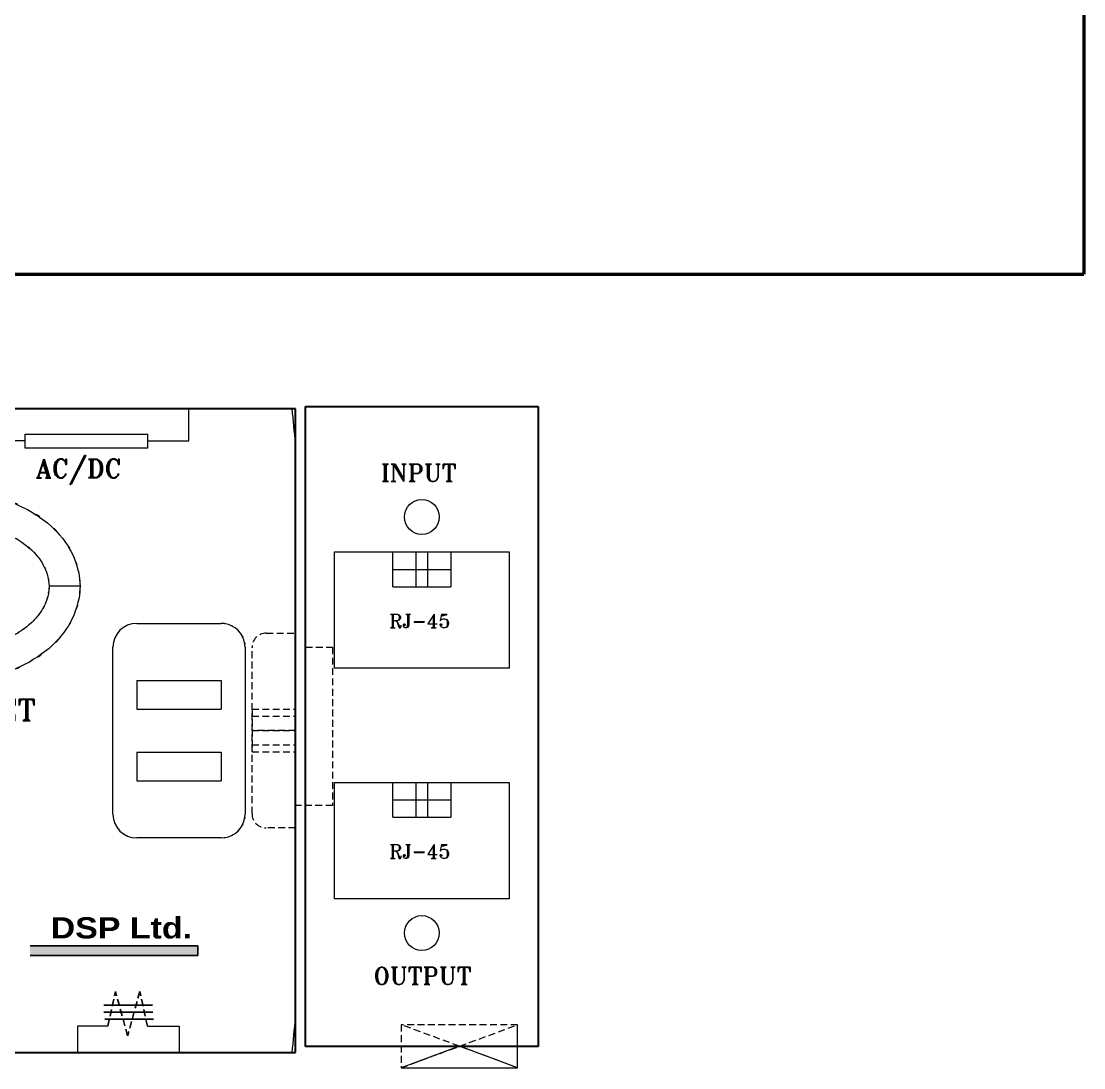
# Model space of a CAD drawing. Header units: millimetres. Extents: x 107 to 2900, y 85 to 3996.
# Drawn here: x 2081.64 to 2120.09, y 2872.16 to 2910.02 of the extents above; entities that cross this region are included whole.
import ezdxf

# ---------------------------------------------------------------- set-up
doc = ezdxf.new("R2010")
doc.units = ezdxf.units.MM
doc.linetypes.add('DASHED2', pattern=[0.375, 0.25, -0.125])
doc.layers.add('70', color=7, linetype='Continuous')
doc.styles.get("Standard").update_dxf_attribs({"font": 'BareunDotumPro1.ttf'})
doc.styles.add('STYLE2', font='romant.shx')

msp = doc.modelspace()

# ---------------------------------------------------------------- hatches: boundary and pattern name
msp.add_hatch(color=5).paths.add_polyline_path([(2081.958, 2876.218), (2081.958, 2876.563), (2088.026, 2876.563), (2088.026, 2876.218)])

# ---------------------------------------------------------------- linework, layer by layer
at = {"color": 7, "lineweight": 30}
for p, q in [((2091.562, 2895.997), (2012.227, 2895.997)), ((2091.562, 2872.711), (2091.562, 2895.997)), ((2012.227, 2872.711), (2091.562, 2872.711))]:
    msp.add_line(p, q, dxfattribs=at)
at = {"color": 7, "lineweight": 15}
msp.add_line((2083.763, 2889.578), (2082.643, 2889.578), dxfattribs=at)
at = {"color": 7, "lineweight": 0}
for p, q in [((2085.814, 2888.237), (2088.877, 2888.237)), ((2084.955, 2881.329), (2084.955, 2887.379)), ((2089.736, 2887.379), (2089.736, 2881.329)), ((2085.814, 2886.164), (2088.877, 2886.164)), ((2085.814, 2885.127), (2088.877, 2885.127)), ((2085.814, 2883.572), (2088.877, 2883.572)), ((2085.814, 2882.535), (2088.877, 2882.535)), ((2088.877, 2880.471), (2085.814, 2880.471))]:
    msp.add_line(p, q, dxfattribs=at)
at = {"color": 5}
for p, q in [((2081.958, 2876.563), (2088.026, 2876.563)), ((2088.026, 2876.563), (2088.026, 2876.218)), ((2088.026, 2876.218), (2081.958, 2876.218))]:
    msp.add_line(p, q, dxfattribs=at)
at = {"color": 7, "linetype": 'DASHED2'}
for p, q in [((2084.77, 2873.658), (2085.047, 2874.912)), ((2085.487, 2873.312), (2085.047, 2874.912)), ((2085.928, 2874.912), (2085.487, 2873.312)), ((2086.204, 2873.658), (2085.928, 2874.912))]:
    msp.add_line(p, q, dxfattribs=at)
at = {"color": 7}
for p, q in [((2085.504, 2874.42), (2084.624, 2874.42)), ((2086.385, 2874.42), (2085.504, 2874.42)), ((2085.512, 2874.169), (2084.631, 2874.169)), ((2085.537, 2873.919), (2084.656, 2873.919)), ((2086.393, 2874.169), (2085.512, 2874.169)), ((2086.418, 2873.919), (2085.537, 2873.919))]:
    msp.add_line(p, q, dxfattribs=at)
at = {"color": 7, "lineweight": 15}
for points, knots in [([(2091.443, 2895.997), (2091.443, 2895.994), (2091.441, 2895.992), (2091.438, 2895.992), (2091.436, 2895.992), (2091.434, 2895.994), (2091.434, 2895.997), (2091.434, 2895.999), (2091.436, 2896.002), (2091.438, 2896.002), (2091.441, 2896.002), (2091.443, 2895.999), (2091.443, 2895.997)], [0, 0, 0, 0, 1, 1, 1, 2, 2, 2, 3, 3, 3, 4, 4, 4, 4]), ([(2073.762, 2889.578), (2073.799, 2890.215), (2073.73, 2889.368), (2073.796, 2890.002), (2074.043, 2890.963), (2073.671, 2889.695), (2073.982, 2890.636), (2074.492, 2891.585), (2073.772, 2890.344), (2074.343, 2891.256), (2075.124, 2892.137), (2074.048, 2890.996), (2074.881, 2891.827), (2075.925, 2892.594), (2074.506, 2891.61), (2075.591, 2892.319), (2076.887, 2892.938), (2075.139, 2892.155), (2076.465, 2892.711), (2078.009, 2893.147), (2075.937, 2892.612), (2077.5, 2892.978), (2079.298, 2893.181), (2076.895, 2892.965), (2078.701, 2893.086), (2080.531, 2892.992), (2078.096, 2893.174), (2079.919, 2892.996), (2081.507, 2892.649), (2079.402, 2893.159), (2080.972, 2892.741), (2082.321, 2892.2), (2080.542, 2892.964), (2081.862, 2892.359), (2082.972, 2891.66), (2081.519, 2892.631), (2082.589, 2891.874), (2083.446, 2891.05), (2082.338, 2892.181), (2083.143, 2891.308), (2083.737, 2890.4), (2082.986, 2891.635), (2083.518, 2890.69), (2083.849, 2889.754), (2083.451, 2891.015), (2083.718, 2890.059), (2083.803, 2889.339), (2083.714, 2890.302), (2083.763, 2889.578)], [0, 0, 0, 0, 1, 1, 1, 2, 2, 2, 3, 3, 3, 4, 4, 4, 5, 5, 5, 6, 6, 6, 7, 7, 7, 8, 8, 8, 9, 9, 9, 10, 10, 10, 11, 11, 11, 12, 12, 12, 13, 13, 13, 14, 14, 14, 15, 15, 15, 16, 16, 16, 16]), ([(2074.882, 2889.578), (2074.889, 2889.803), (2074.875, 2889.504), (2074.889, 2889.728), (2074.922, 2889.968), (2074.873, 2889.649), (2074.914, 2889.888), (2074.977, 2890.141), (2074.887, 2889.805), (2074.958, 2890.056), (2075.055, 2890.315), (2074.921, 2889.972), (2075.026, 2890.228), (2075.155, 2890.486), (2074.977, 2890.144), (2075.114, 2890.399), (2075.276, 2890.652), (2075.055, 2890.317), (2075.225, 2890.566), (2075.42, 2890.815), (2075.156, 2890.487), (2075.357, 2890.73), (2075.585, 2890.971), (2075.277, 2890.654), (2075.51, 2890.888), (2075.772, 2891.12), (2075.42, 2890.815), (2075.687, 2891.041), (2075.983, 2891.263), (2075.586, 2890.971), (2075.885, 2891.187), (2076.218, 2891.399), (2075.772, 2891.121), (2076.108, 2891.325), (2076.481, 2891.527), (2075.981, 2891.264), (2076.358, 2891.457), (2076.771, 2891.644), (2076.218, 2891.4), (2076.635, 2891.579), (2077.087, 2891.747), (2076.482, 2891.528), (2076.937, 2891.689), (2077.436, 2891.838), (2076.769, 2891.645), (2077.271, 2891.785), (2077.826, 2891.912), (2077.084, 2891.75), (2077.643, 2891.866), (2078.266, 2891.965), (2077.433, 2891.841), (2078.059, 2891.928), (2078.76, 2891.987), (2077.824, 2891.917), (2078.526, 2891.962), (2079.304, 2891.969), (2078.268, 2891.973), (2079.045, 2891.961), (2079.897, 2891.895), (2078.762, 2891.997), (2079.612, 2891.909), (2080.504, 2891.754), (2079.318, 2891.978), (2080.205, 2891.797), (2081.064, 2891.551), (2079.925, 2891.897), (2080.774, 2891.624), (2081.541, 2891.301), (2080.527, 2891.749), (2081.282, 2891.399), (2081.948, 2891.008), (2081.07, 2891.547), (2081.721, 2891.13), (2082.286, 2890.669), (2081.547, 2891.301), (2082.09, 2890.814), (2082.545, 2890.273), (2081.96, 2891.012), (2082.383, 2890.445), (2082.697, 2889.822), (2082.309, 2890.667), (2082.576, 2890.022), (2082.703, 2889.36), (2082.571, 2890.248), (2082.643, 2889.578)], [0, 0, 0, 0, 1, 1, 1, 2, 2, 2, 3, 3, 3, 4, 4, 4, 5, 5, 5, 6, 6, 6, 7, 7, 7, 8, 8, 8, 9, 9, 9, 10, 10, 10, 11, 11, 11, 12, 12, 12, 13, 13, 13, 14, 14, 14, 15, 15, 15, 16, 16, 16, 17, 17, 17, 18, 18, 18, 19, 19, 19, 20, 20, 20, 21, 21, 21, 22, 22, 22, 23, 23, 23, 24, 24, 24, 25, 25, 25, 26, 26, 26, 27, 27, 27, 28, 28, 28, 28]), ([(2083.763, 2889.578), (2083.725, 2888.942), (2083.795, 2889.789), (2083.729, 2889.154), (2083.481, 2888.194), (2083.853, 2889.462), (2083.542, 2888.521), (2083.032, 2887.572), (2083.754, 2888.813), (2083.182, 2887.9), (2082.401, 2887.02), (2083.477, 2888.161), (2082.643, 2887.33), (2081.599, 2886.562), (2083.019, 2887.547), (2081.934, 2886.837), (2080.638, 2886.219), (2082.385, 2887.001), (2081.06, 2886.446), (2079.516, 2886.01), (2081.587, 2886.545), (2080.024, 2886.179), (2078.226, 2885.976), (2080.629, 2886.192), (2078.823, 2886.071), (2076.993, 2886.165), (2079.428, 2885.983), (2077.605, 2886.161), (2076.017, 2886.508), (2078.123, 2885.998), (2076.553, 2886.417), (2075.203, 2886.957), (2076.983, 2886.193), (2075.663, 2886.798), (2074.553, 2887.497), (2076.006, 2886.526), (2074.936, 2887.284), (2074.078, 2888.107), (2075.187, 2886.976), (2074.381, 2887.849), (2073.788, 2888.757), (2074.538, 2887.522), (2074.006, 2888.467), (2073.675, 2889.403), (2074.074, 2888.142), (2073.806, 2889.098), (2073.721, 2889.817), (2073.81, 2888.855), (2073.762, 2889.578)], [0, 0, 0, 0, 1, 1, 1, 2, 2, 2, 3, 3, 3, 4, 4, 4, 5, 5, 5, 6, 6, 6, 7, 7, 7, 8, 8, 8, 9, 9, 9, 10, 10, 10, 11, 11, 11, 12, 12, 12, 13, 13, 13, 14, 14, 14, 15, 15, 15, 16, 16, 16, 16]), ([(2082.643, 2889.578), (2082.635, 2889.354), (2082.65, 2889.653), (2082.636, 2889.429), (2082.602, 2889.188), (2082.652, 2889.508), (2082.611, 2889.269), (2082.547, 2889.016), (2082.637, 2889.352), (2082.566, 2889.101), (2082.47, 2888.842), (2082.603, 2889.185), (2082.499, 2888.929), (2082.37, 2888.671), (2082.547, 2889.013), (2082.411, 2888.758), (2082.248, 2888.504), (2082.469, 2888.84), (2082.3, 2888.591), (2082.105, 2888.343), (2082.369, 2888.67), (2082.168, 2888.427), (2081.94, 2888.187), (2082.248, 2888.504), (2082.014, 2888.269), (2081.752, 2888.037), (2082.104, 2888.342), (2081.838, 2888.116), (2081.542, 2887.894), (2081.94, 2888.186), (2081.639, 2887.97), (2081.308, 2887.759), (2081.753, 2888.036), (2081.416, 2887.831), (2081.044, 2887.631), (2081.543, 2887.893), (2081.167, 2887.7), (2080.754, 2887.513), (2081.308, 2887.757), (2080.89, 2887.578), (2080.438, 2887.409), (2081.043, 2887.629), (2080.587, 2887.469), (2080.089, 2887.319), (2080.755, 2887.512), (2080.254, 2887.372), (2079.698, 2887.245), (2080.441, 2887.407), (2079.883, 2887.291), (2079.258, 2887.192), (2080.092, 2887.316), (2079.466, 2887.23), (2078.765, 2887.17), (2079.7, 2887.239), (2078.998, 2887.195), (2078.22, 2887.188), (2079.258, 2887.185), (2078.479, 2887.196), (2077.628, 2887.262), (2078.762, 2887.16), (2077.912, 2887.248), (2077.02, 2887.403), (2078.207, 2887.178), (2077.32, 2887.36), (2076.462, 2887.606), (2077.6, 2887.259), (2076.75, 2887.533), (2075.983, 2887.856), (2076.999, 2887.408), (2076.243, 2887.757), (2075.576, 2888.148), (2076.454, 2887.609), (2075.804, 2888.027), (2075.24, 2888.487), (2075.978, 2887.855), (2075.435, 2888.343), (2074.979, 2888.883), (2075.565, 2888.145), (2075.143, 2888.712), (2074.828, 2889.335), (2075.216, 2888.49), (2074.948, 2889.134), (2074.821, 2889.797), (2074.954, 2888.909), (2074.882, 2889.578)], [0, 0, 0, 0, 1, 1, 1, 2, 2, 2, 3, 3, 3, 4, 4, 4, 5, 5, 5, 6, 6, 6, 7, 7, 7, 8, 8, 8, 9, 9, 9, 10, 10, 10, 11, 11, 11, 12, 12, 12, 13, 13, 13, 14, 14, 14, 15, 15, 15, 16, 16, 16, 17, 17, 17, 18, 18, 18, 19, 19, 19, 20, 20, 20, 21, 21, 21, 22, 22, 22, 23, 23, 23, 24, 24, 24, 25, 25, 25, 26, 26, 26, 27, 27, 27, 28, 28, 28, 28]), ([(2091.567, 2874.839), (2091.567, 2874.836), (2091.565, 2874.834), (2091.562, 2874.834), (2091.56, 2874.834), (2091.557, 2874.836), (2091.557, 2874.839), (2091.557, 2874.841), (2091.56, 2874.843), (2091.562, 2874.843), (2091.565, 2874.843), (2091.567, 2874.841), (2091.567, 2874.839)], [0, 0, 0, 0, 1, 1, 1, 2, 2, 2, 3, 3, 3, 4, 4, 4, 4]), ([(2091.443, 2872.711), (2091.443, 2872.709), (2091.441, 2872.707), (2091.438, 2872.707), (2091.436, 2872.707), (2091.434, 2872.709), (2091.434, 2872.711), (2091.434, 2872.714), (2091.436, 2872.716), (2091.438, 2872.716), (2091.441, 2872.716), (2091.443, 2872.714), (2091.443, 2872.711)], [0, 0, 0, 0, 1, 1, 1, 2, 2, 2, 3, 3, 3, 4, 4, 4, 4])]:
    msp.add_open_spline(points, degree=3, knots=knots, dxfattribs=at)
for points in [[(2091.562, 2894.744), (2091.526, 2895.162), (2091.484, 2895.58), (2091.438, 2895.997)], [(2091.438, 2872.711), (2091.484, 2873.128), (2091.526, 2873.546), (2091.562, 2873.965)]]:
    msp.add_open_spline(points, degree=3, dxfattribs=at)
at = {"color": 7, "lineweight": 0}
for points in [[(2085.814, 2888.237), (2085.34, 2888.237), (2084.955, 2887.852), (2084.955, 2887.379)], [(2084.955, 2881.329), (2084.955, 2880.856), (2085.34, 2880.471), (2085.814, 2880.471)]]:
    msp.add_open_spline(points, degree=3, dxfattribs=at)
for points in [[(2089.736, 2887.379), (2089.69, 2887.779), (2089.774, 2887.248), (2089.694, 2887.644), (2089.526, 2888.011), (2089.77, 2887.532), (2089.572, 2887.883), (2089.299, 2888.18), (2089.679, 2887.801), (2089.382, 2888.073), (2089.031, 2888.271), (2089.51, 2888.028), (2089.143, 2888.195), (2088.747, 2888.275), (2089.278, 2888.191), (2088.877, 2888.237)], [(2088.877, 2880.471), (2089.278, 2880.517), (2088.747, 2880.433), (2089.143, 2880.513), (2089.51, 2880.68), (2089.031, 2880.437), (2089.382, 2880.635), (2089.679, 2880.907), (2089.299, 2880.528), (2089.572, 2880.825), (2089.77, 2881.176), (2089.526, 2880.698), (2089.694, 2881.064), (2089.774, 2881.46), (2089.69, 2880.929), (2089.736, 2881.329)]]:
    msp.add_open_spline(points, degree=3, knots=[0, 0, 0, 0, 1, 1, 1, 2, 2, 2, 3, 3, 3, 4, 4, 4, 5, 5, 5, 5], dxfattribs=at)
at = {"layer": '70', "color": 1, "linetype": 'ByBlock', "lineweight": 50}
for p in [(2120.092, 2913.11), (2074.332, 2900.872)]:
    msp.add_line(p, (2120.092, 2900.872), dxfattribs=at)
at = {"layer": '70', "lineweight": 15}
for p, q in [((2087.705, 2894.84), (2087.705, 2895.997)), ((2081.781, 2895.085), (2086.212, 2895.085)), ((2081.781, 2894.579), (2081.781, 2895.085)), ((2086.212, 2894.579), (2086.212, 2895.085)), ((2081.781, 2894.84), (2080.288, 2894.84)), ((2086.212, 2894.579), (2081.781, 2894.579)), ((2086.212, 2894.84), (2087.705, 2894.84)), ((2091.923, 2887.369), (2091.923, 2881.64)), ((2091.923, 2883.873), (2091.923, 2885.136)), ((2084.77, 2873.658), (2083.669, 2873.658)), ((2083.669, 2873.658), (2083.669, 2872.711)), ((2086.204, 2873.658), (2087.354, 2873.658)), ((2087.354, 2873.658), (2087.354, 2872.711))]:
    msp.add_line(p, q, dxfattribs=at)
at = {"layer": '70', "lineweight": 30}
for p, q in [((2091.923, 2872.921), (2091.923, 2896.087)), ((2091.923, 2896.087), (2100.347, 2896.087)), ((2100.347, 2896.087), (2100.347, 2872.921)), ((2100.347, 2872.921), (2091.923, 2872.921))]:
    msp.add_line(p, q, dxfattribs=at)
at = {"layer": '70', "color": 4, "lineweight": 15}
for p, q in [((2092.976, 2890.822), (2099.294, 2890.822)), ((2092.976, 2886.61), (2092.976, 2890.822)), ((2095.082, 2889.559), (2095.082, 2890.822)), ((2095.924, 2889.559), (2095.924, 2890.822)), ((2096.345, 2890.822), (2096.345, 2889.559)), ((2097.188, 2890.822), (2097.188, 2889.559)), ((2099.294, 2890.822), (2099.294, 2886.61)), ((2095.082, 2890.191), (2097.188, 2890.191)), ((2095.082, 2889.559), (2097.188, 2889.559)), ((2099.294, 2886.61), (2092.976, 2886.61)), ((2092.976, 2882.484), (2099.294, 2882.484)), ((2092.976, 2878.272), (2092.976, 2882.484)), ((2095.082, 2881.22), (2095.082, 2882.484)), ((2095.924, 2881.22), (2095.924, 2882.484)), ((2096.345, 2882.484), (2096.345, 2881.22)), ((2097.188, 2882.484), (2097.188, 2881.22)), ((2099.294, 2882.484), (2099.294, 2878.272)), ((2095.082, 2881.852), (2097.188, 2881.852)), ((2095.082, 2881.22), (2097.188, 2881.22)), ((2099.294, 2878.272), (2092.976, 2878.272))]:
    msp.add_line(p, q, dxfattribs=at)
at = {"layer": '70', "linetype": 'DASHED2', "lineweight": 15}
for p, q in [((2091.562, 2880.471), (2091.562, 2888.247)), ((2090.506, 2887.884), (2091.562, 2887.884)), ((2089.988, 2881.353), (2089.988, 2887.366)), ((2091.923, 2887.369), (2092.904, 2887.369)), ((2092.904, 2887.369), (2092.904, 2881.64)), ((2089.988, 2885.137), (2091.562, 2885.137)), ((2089.988, 2885.137), (2089.988, 2883.582)), ((2091.562, 2885.137), (2091.562, 2883.582)), ((2089.988, 2884.878), (2091.562, 2884.878)), ((2091.562, 2884.359), (2089.988, 2884.359)), ((2089.988, 2884.359), (2091.562, 2884.359)), ((2089.988, 2883.841), (2091.562, 2883.841)), ((2089.988, 2883.582), (2091.562, 2883.582)), ((2092.904, 2881.64), (2091.502, 2881.64)), ((2091.562, 2880.834), (2090.506, 2880.834))]:
    msp.add_line(p, q, dxfattribs=at)
at = {"layer": '70', "lineweight": 13}
for p, q in [((2085.814, 2886.164), (2085.814, 2885.127)), ((2088.877, 2886.164), (2088.877, 2885.127)), ((2085.814, 2883.572), (2085.814, 2882.535)), ((2088.877, 2883.572), (2088.877, 2882.535)), ((2099.602, 2872.157), (2099.602, 2873.713)), ((2097.458, 2872.921), (2095.39, 2872.157)), ((2099.602, 2872.157), (2097.533, 2872.921)), ((2095.39, 2872.157), (2099.602, 2872.157)), ((2095.39, 2872.157), (2099.602, 2872.157))]:
    msp.add_line(p, q, dxfattribs=at)
at = {"layer": '70', "color": 0, "linetype": 'DASHED2', "lineweight": 13}
for p, q in [((2099.602, 2873.713), (2095.39, 2873.713)), ((2095.39, 2872.157), (2099.602, 2873.713)), ((2099.602, 2872.157), (2095.39, 2873.713)), ((2095.39, 2873.713), (2095.39, 2872.157))]:
    msp.add_line(p, q, dxfattribs=at)
at = {"layer": '70', "lineweight": 15}
for centre in [(2096.135, 2892.086), (2096.135, 2877.029)]:
    msp.add_circle(centre, 0.632, dxfattribs=at)
at = {"layer": '70', "linetype": 'DASHED2', "lineweight": 15}
for centre, start, end in [((2090.506, 2887.366), 90, 180), ((2090.506, 2881.353), 180, 270)]:
    msp.add_arc(centre, 0.518, start, end, dxfattribs=at)

# ---------------------------------------------------------------- texts
at = {"color": 0, "style": 'STYLE2'}
for s, height, p in [('AC/DC', 0.6756, (2082.162, 2893.501)), ('INPUT', 0.6261, (2094.655, 2893.366)), ('RJ-45', 0.5009, (2094.952, 2888.07)), ('TEST/RESET', 0.7706, (2075.29, 2884.718)), ('RJ-45', 0.5009, (2094.952, 2879.731)), ('OUTPUT', 0.6261, (2094.39, 2875.169))]:
    msp.add_text(s, height=height, dxfattribs=at).set_placement(p)
at = {"color": 0, "insert": (2082.702, 2877.603), "char_height": 0.76772, "width": 13.65968, "attachment_point": 1}
msp.add_mtext('{\\fArial Black|b0|i0|c0|p34;DSP Ltd.}', dxfattribs=at)

doc.saveas('drawing.dxf')
